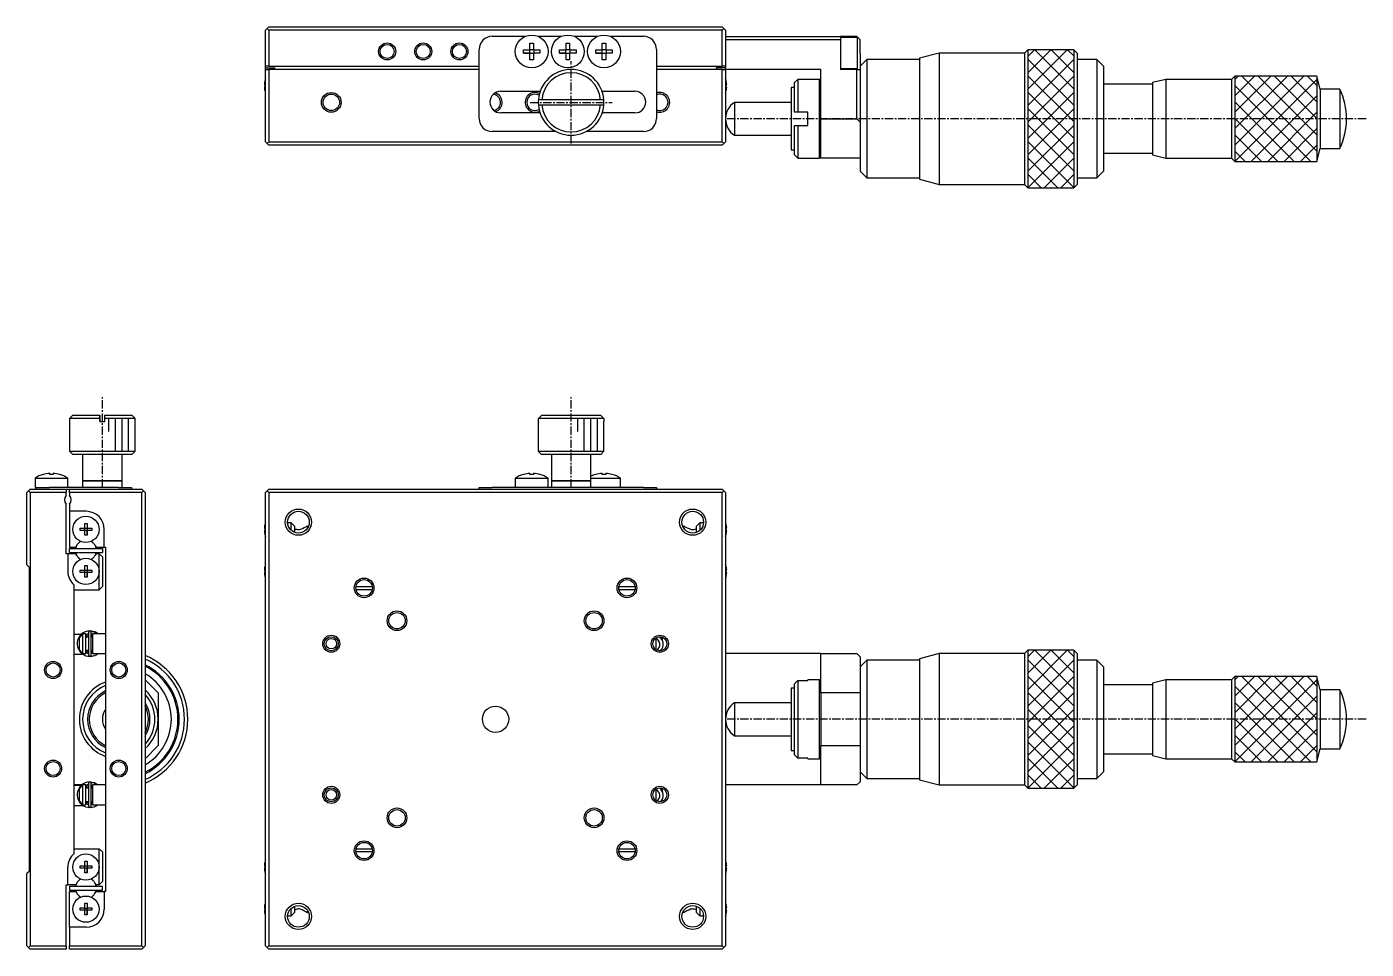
# Model space of a CAD drawing. Extents: x 886 to 1299, y 205 to 435.
# Drawn here: x 885.5 to 1089.4, y 294.2 to 434.6 of the extents above; entities that cross this region are included whole.
import ezdxf

# ---------------------------------------------------------------- set-up
doc = ezdxf.new("R2010")
doc.units = 0
doc.linetypes.add('CENTER', pattern=[2, 1.25, -0.25, 0.25, -0.25])
doc.layers.get('0').update_dxf_attribs({"linetype": 'CONTINUOUS'})
doc.layers.add('1', color=7, linetype='CONTINUOUS')
doc.layers.add('CENTER', color=1, linetype='CENTER')

msp = doc.modelspace()

# ---------------------------------------------------------------- linework, layer by layer
at = {"color": 3, "linetype": 'CONTINUOUS'}
for p, q in [((1037.89, 425.09), (1043.9, 431.09)), ((1037.89, 427.59), (1041.4, 431.09)), ((1037.89, 430.09), (1038.9, 431.09)), ((1038.95, 431.09), (1044.89, 425.15)), ((1041.45, 431.09), (1044.89, 427.65)), ((1043.95, 431.09), (1044.89, 430.15)), ((1037.89, 429.65), (1044.89, 422.65)), ((1037.89, 422.59), (1044.89, 429.59)), ((1037.89, 427.15), (1044.89, 420.15)), ((1037.89, 420.09), (1044.89, 427.09)), ((1069.39, 416.59), (1079.9, 427.09)), ((1069.39, 419.09), (1077.4, 427.09)), ((1069.39, 421.59), (1074.9, 427.09)), ((1069.39, 424.09), (1072.4, 427.09)), ((1069.39, 426.59), (1069.9, 427.09)), ((1069.4, 414.09), (1081.89, 426.59)), ((1070.45, 427.09), (1081.89, 415.65)), ((1072.95, 427.09), (1081.89, 418.15)), ((1075.45, 427.09), (1081.89, 420.65)), ((1077.95, 427.09), (1081.89, 423.15)), ((1080.45, 427.09), (1081.89, 425.65)), ((1037.89, 424.65), (1044.89, 417.65)), ((1037.89, 417.59), (1044.89, 424.59)), ((1069.39, 425.65), (1080.95, 414.09)), ((1071.9, 414.09), (1081.89, 424.09)), ((1037.89, 422.15), (1044.89, 415.15)), ((1037.89, 415.09), (1044.89, 422.09)), ((1069.39, 423.15), (1078.45, 414.09)), ((1069.39, 420.65), (1075.95, 414.09)), ((1074.4, 414.09), (1081.89, 421.59)), ((1037.89, 419.65), (1044.89, 412.65)), ((1037.89, 412.59), (1044.89, 419.59)), ((1069.39, 418.15), (1073.45, 414.09)), ((1076.9, 414.09), (1081.89, 419.09)), ((1037.89, 417.15), (1044.89, 410.15)), ((1037.9, 410.09), (1044.89, 417.09)), ((1079.4, 414.09), (1081.89, 416.59)), ((1037.89, 414.65), (1042.45, 410.09)), ((1040.4, 410.09), (1044.89, 414.59)), ((1069.39, 415.65), (1070.95, 414.09)), ((1037.89, 412.15), (1039.95, 410.09)), ((1042.9, 410.09), (1044.89, 412.09)), ((898.05, 372.99), (898.05, 374.99)), ((899.05, 369.99), (899.05, 374.99)), ((900.05, 369.99), (900.05, 374.99)), ((901.05, 369.99), (901.05, 374.99)), ((969.39, 372.99), (969.39, 374.99)), ((970.39, 369.99), (970.39, 374.99)), ((971.39, 369.99), (971.39, 374.99)), ((972.39, 369.99), (972.39, 374.99)), ((1037.89, 333.69), (1043.9, 339.69)), ((1037.89, 336.19), (1041.4, 339.69)), ((1037.89, 338.69), (1038.9, 339.69)), ((1038.95, 339.69), (1044.89, 333.75)), ((1041.45, 339.69), (1044.89, 336.25)), ((1043.95, 339.69), (1044.89, 338.75)), ((1037.89, 338.25), (1044.89, 331.25)), ((1037.89, 331.19), (1044.89, 338.19)), ((1037.89, 335.75), (1044.89, 328.75)), ((1037.89, 328.69), (1044.89, 335.69)), ((1069.39, 325.19), (1079.9, 335.69)), ((1069.39, 327.69), (1077.4, 335.69)), ((1069.39, 330.19), (1074.9, 335.69)), ((1069.39, 332.69), (1072.4, 335.69)), ((1069.39, 335.19), (1069.9, 335.69)), ((1069.4, 322.69), (1081.89, 335.19)), ((1070.45, 335.69), (1081.89, 324.25)), ((1072.95, 335.69), (1081.89, 326.75)), ((1075.45, 335.69), (1081.89, 329.25)), ((1077.95, 335.69), (1081.89, 331.75)), ((1080.45, 335.69), (1081.89, 334.25)), ((1037.89, 333.25), (1044.89, 326.25)), ((1037.89, 326.19), (1044.89, 333.19)), ((1069.39, 334.25), (1080.95, 322.69)), ((1071.9, 322.69), (1081.89, 332.69)), ((1037.89, 330.75), (1044.89, 323.75)), ((1037.89, 323.69), (1044.89, 330.69)), ((1069.39, 331.75), (1078.45, 322.69)), ((1037.89, 328.25), (1044.89, 321.25)), ((1069.39, 329.25), (1075.95, 322.69)), ((1074.4, 322.69), (1081.89, 330.19)), ((1037.89, 321.19), (1044.89, 328.19)), ((1069.39, 326.75), (1073.45, 322.69)), ((1076.9, 322.69), (1081.89, 327.69)), ((1037.89, 325.75), (1044.89, 318.75)), ((1037.9, 318.69), (1044.89, 325.69)), ((1069.39, 324.25), (1070.95, 322.69)), ((1079.4, 322.69), (1081.89, 325.19)), ((1037.89, 323.25), (1042.45, 318.69)), ((1040.4, 318.69), (1044.89, 323.19)), ((1037.89, 320.75), (1039.95, 318.69)), ((1042.9, 318.69), (1044.89, 320.69))]:
    msp.add_line(p, q, dxfattribs=at)
for centre, radius in [((940.39, 430.84), 1.3), ((945.89, 430.84), 1.3), ((951.39, 430.84), 1.3), ((931.89, 423.09), 1.5), ((926.89, 359.19), 2), ((986.89, 359.19), 2), ((936.89, 349.19), 1.5), ((976.89, 349.19), 1.5), ((941.89, 344.19), 1.5), ((971.89, 344.19), 1.5), ((931.89, 340.69), 1.3), ((981.89, 340.69), 1.3), ((889.55, 336.69), 1.3), ((899.55, 336.69), 1.3), ((889.55, 321.69), 1.3), ((899.55, 321.69), 1.3), ((931.89, 317.69), 1.3), ((981.89, 317.69), 1.3), ((941.89, 314.19), 1.5), ((971.89, 314.19), 1.5), ((936.89, 309.19), 1.5), ((976.89, 309.19), 1.5), ((926.89, 299.19), 2), ((986.89, 299.19), 2)]:
    msp.add_circle(centre, radius, dxfattribs=at)
for centre, radius, start, end in [((956.39, 423.09), 1.5, 290.4179, 73.9872), ((962.89, 423.09), 1.5, 90, 297.0357), ((962.89, 423.09), 1.5, 62.9643, 90), ((981.89, 423.09), 1.5, 250.5288, 90), ((981.89, 423.09), 1.5, 90, 109.4712), ((899.55, 329.19), 4.5, 116.3878, 180), ((899.55, 329.19), 4.5, 332.734, 27.266), ((899.55, 329.19), 4.5, 180, 243.6122)]:
    msp.add_arc(centre, radius, start, end, dxfattribs=at)
at = {"layer": '1', "color": 7, "linetype": 'CONTINUOUS'}
for p, q in [((921.89, 434.09), (922.14, 434.34)), ((922.14, 434.34), (922.39, 434.59)), ((922.14, 434.34), (922.39, 434.09)), ((922.39, 434.59), (991.39, 434.59)), ((991.39, 434.59), (991.64, 434.34)), ((991.39, 434.09), (991.64, 434.34)), ((991.64, 434.34), (991.89, 434.09)), ((921.89, 428.59), (921.89, 434.09)), ((922.39, 434.09), (922.39, 428.59)), ((991.39, 434.09), (922.39, 434.09)), ((956.39, 433.14), (961.41, 433.14)), ((963.37, 433.14), (966.91, 433.14)), ((968.87, 433.14), (972.41, 433.14)), ((974.37, 433.14), (979.39, 433.14)), ((991.39, 428.59), (991.39, 434.09)), ((991.89, 434.09), (991.89, 428.59)), ((991.89, 433.09), (1009.39, 433.09)), ((1009.39, 432.59), (991.89, 432.59)), ((1011.89, 433.09), (1009.39, 433.09)), ((1009.39, 433.09), (1009.39, 432.59)), ((1011.99, 432.94), (1009.39, 432.94)), ((1009.39, 432.59), (1009.39, 428.09)), ((1012.39, 432.59), (1011.89, 433.09)), ((1011.99, 430.59), (1011.99, 432.94)), ((1012.39, 430.59), (1012.39, 432.59)), ((954.39, 420.64), (954.39, 431.14)), ((961.14, 431.1), (962.13, 431.1)), ((961.14, 430.58), (961.14, 431.1)), ((961.14, 430.58), (962.09, 430.58)), ((962.13, 430.58), (961.14, 430.58)), ((962.09, 430.58), (962.09, 431.1)), ((962.13, 430.58), (962.09, 430.58)), ((962.13, 431.1), (962.13, 432.1)), ((962.13, 432.1), (962.65, 432.1)), ((962.13, 431.14), (962.65, 431.14)), ((962.13, 429.58), (962.13, 430.58)), ((962.65, 430.54), (962.13, 430.54)), ((962.65, 432.1), (962.65, 431.1)), ((962.65, 431.1), (963.65, 431.1)), ((962.7, 430.58), (962.65, 430.58)), ((963.65, 430.58), (962.65, 430.58)), ((962.65, 430.58), (962.65, 429.58)), ((962.7, 431.1), (962.7, 430.58)), ((963.65, 430.58), (962.7, 430.58)), ((963.65, 431.1), (963.65, 430.58)), ((966.64, 431.1), (967.63, 431.1)), ((966.64, 430.58), (966.64, 431.1)), ((966.64, 430.58), (967.59, 430.58)), ((967.63, 430.58), (966.64, 430.58)), ((967.59, 430.58), (967.59, 431.1)), ((967.63, 430.58), (967.59, 430.58)), ((967.63, 431.1), (967.63, 432.1)), ((967.63, 432.1), (968.15, 432.1)), ((967.63, 431.14), (968.15, 431.14)), ((967.63, 429.58), (967.63, 430.58)), ((968.15, 430.54), (967.63, 430.54)), ((968.15, 432.1), (968.15, 431.1)), ((968.15, 431.1), (969.15, 431.1)), ((968.2, 430.58), (968.15, 430.58)), ((969.15, 430.58), (968.15, 430.58)), ((968.15, 430.58), (968.15, 429.58)), ((968.2, 431.1), (968.2, 430.58)), ((969.15, 430.58), (968.2, 430.58)), ((969.15, 431.1), (969.15, 430.58)), ((972.14, 431.1), (973.13, 431.1)), ((972.14, 430.58), (972.14, 431.1)), ((972.14, 430.58), (973.09, 430.58)), ((973.13, 430.58), (972.14, 430.58)), ((973.09, 430.58), (973.09, 431.1)), ((973.13, 430.58), (973.09, 430.58)), ((973.13, 431.1), (973.13, 432.1)), ((973.13, 432.1), (973.65, 432.1)), ((973.13, 431.14), (973.65, 431.14)), ((973.13, 429.58), (973.13, 430.58)), ((973.65, 430.54), (973.13, 430.54)), ((973.65, 432.1), (973.65, 431.1)), ((973.65, 431.1), (974.65, 431.1)), ((973.7, 430.58), (973.65, 430.58)), ((974.65, 430.58), (973.65, 430.58)), ((973.65, 430.58), (973.65, 429.58)), ((973.7, 431.1), (973.7, 430.58)), ((974.65, 430.58), (973.7, 430.58)), ((974.65, 431.1), (974.65, 430.58)), ((981.39, 431.14), (981.39, 420.64)), ((1011.99, 428.24), (1011.99, 430.59)), ((1012.39, 430.59), (1012.39, 428.09)), ((1024.39, 430.59), (1021.39, 429.79)), ((1037.39, 430.59), (1024.39, 430.59)), ((1024.39, 430.59), (1024.39, 410.59)), ((1037.89, 431.09), (1037.39, 430.59)), ((1037.39, 430.59), (1037.39, 410.59)), ((1044.89, 431.09), (1037.89, 431.09)), ((1037.89, 431.09), (1037.89, 410.09)), ((1045.39, 430.59), (1044.89, 431.09)), ((1044.89, 431.09), (1044.89, 410.09)), ((1045.39, 430.59), (1045.39, 410.59)), ((921.89, 428.34), (921.89, 428.59)), ((922.39, 428.59), (921.89, 428.59)), ((921.89, 428.09), (921.89, 428.34)), ((921.89, 428.34), (923.29, 428.34)), ((921.89, 428.09), (922.39, 428.09)), ((921.89, 417.09), (921.89, 428.09)), ((922.39, 428.59), (954.39, 428.59)), ((954.39, 428.09), (922.39, 428.09)), ((922.39, 428.09), (922.39, 417.09)), ((923.29, 428.09), (923.29, 428.34)), ((962.65, 429.58), (962.13, 429.58)), ((968.15, 429.58), (967.63, 429.58)), ((973.65, 429.58), (973.13, 429.58)), ((981.39, 428.59), (991.39, 428.59)), ((991.39, 428.09), (981.39, 428.09)), ((990.49, 428.09), (990.49, 428.34)), ((991.89, 428.34), (990.49, 428.34)), ((991.89, 428.59), (991.39, 428.59)), ((991.39, 428.09), (991.89, 428.09)), ((991.39, 417.09), (991.39, 428.09)), ((991.89, 428.59), (991.89, 428.34)), ((991.89, 428.09), (991.89, 428.34)), ((991.89, 428.09), (991.89, 417.09)), ((1006.39, 428.09), (991.89, 428.09)), ((1006.39, 420.59), (1006.39, 428.09)), ((1009.39, 428.24), (1011.99, 428.24)), ((1011.89, 428.09), (1009.39, 428.09)), ((1011.89, 428.09), (1012.39, 428.09)), ((1011.89, 420.59), (1011.89, 428.09)), ((1013.39, 429.59), (1012.39, 428.59)), ((1012.39, 428.09), (1012.39, 420.09)), ((1021.39, 429.59), (1013.39, 429.59)), ((1013.39, 429.59), (1013.39, 411.59)), ((1021.39, 429.79), (1021.39, 411.39)), ((1048.39, 429.59), (1045.39, 429.59)), ((1049.39, 428.59), (1048.39, 429.59)), ((1048.39, 429.59), (1048.39, 411.59)), ((1049.39, 428.59), (1049.39, 412.59)), ((921.82, 426.48), (921.82, 426.48)), ((991.96, 426.48), (991.97, 426.48)), ((1002.89, 426.59), (1002.39, 426.09)), ((1002.39, 421.59), (1002.39, 426.09)), ((1006.19, 426.59), (1002.89, 426.59)), ((1002.89, 426.59), (1002.89, 421.59)), ((1006.39, 426.39), (1006.19, 426.59)), ((1006.19, 414.59), (1006.19, 426.59)), ((1058.89, 426.59), (1056.89, 426.09)), ((1056.89, 426.09), (1056.89, 415.09)), ((1068.89, 426.59), (1058.89, 426.59)), ((1058.89, 426.59), (1058.89, 414.59)), ((1069.39, 427.09), (1068.89, 426.59)), ((1068.89, 426.59), (1068.89, 414.59)), ((1081.89, 427.09), (1069.39, 427.09)), ((1069.39, 427.09), (1069.39, 414.09)), ((1082.39, 425.09), (1081.89, 427.09)), ((1081.89, 427.09), (1081.89, 414.09)), ((921.7, 425.77), (921.82, 425.77)), ((921.82, 425.41), (921.7, 425.41)), ((921.82, 425.77), (921.82, 425.41)), ((921.82, 424.7), (921.82, 424.7)), ((957.69, 424.79), (963.69, 424.79)), ((973.1, 424.79), (978.09, 424.79)), ((991.96, 425.41), (991.96, 425.77)), ((991.96, 425.77), (992.08, 425.77)), ((992.08, 425.41), (991.96, 425.41)), ((991.97, 424.7), (991.96, 424.7)), ((1002.39, 425.34), (1001.89, 425.34)), ((1001.89, 425.34), (1001.89, 415.84)), ((1056.89, 425.84), (1049.39, 425.84)), ((1085.38, 425.09), (1082.39, 425.09)), ((1082.39, 425.09), (1082.39, 416.09)), ((1085.38, 425.09), (1085.38, 416.09)), ((963.91, 423.49), (963.41, 423.49)), ((963.41, 422.69), (973.38, 422.69)), ((963.41, 422.69), (963.91, 422.69)), ((972.88, 423.49), (963.91, 423.49)), ((963.91, 422.69), (972.88, 422.69)), ((973.38, 423.49), (972.88, 423.49)), ((972.88, 422.69), (973.38, 422.69)), ((1001.89, 423.09), (993.24, 423.09)), ((993.24, 423.09), (993.24, 418.09)), ((963.66, 421.49), (957.69, 421.49)), ((978.09, 421.49), (973.13, 421.49)), ((1002.89, 421.59), (1002.39, 421.59)), ((1004.39, 421.59), (1002.89, 421.59)), ((1004.39, 419.59), (1004.39, 421.59)), ((1006.39, 420.59), (1011.89, 420.59)), ((1006.39, 414.59), (1006.39, 420.59)), ((1012.39, 420.09), (1011.89, 420.59)), ((1012.39, 420.09), (1012.39, 418.24)), ((966.11, 418.64), (956.39, 418.64)), ((979.39, 418.64), (970.67, 418.64)), ((993.24, 418.09), (1001.89, 418.09)), ((1002.39, 419.59), (1002.89, 419.59)), ((1002.39, 415.09), (1002.39, 419.59)), ((1002.89, 419.59), (1004.39, 419.59)), ((1002.89, 419.59), (1002.89, 414.59)), ((1012.39, 418.24), (1012.39, 412.59)), ((922.14, 416.84), (921.89, 417.09)), ((922.39, 417.09), (922.14, 416.84)), ((922.39, 416.59), (922.14, 416.84)), ((922.39, 417.09), (991.39, 417.09)), ((991.39, 416.59), (922.39, 416.59)), ((991.64, 416.84), (991.39, 417.09)), ((991.64, 416.84), (991.39, 416.59)), ((991.89, 417.09), (991.64, 416.84)), ((1081.89, 414.09), (1082.39, 416.09)), ((1082.39, 416.09), (1085.38, 416.09)), ((1001.89, 415.84), (1002.39, 415.84)), ((1002.39, 415.09), (1002.89, 414.59)), ((1002.89, 414.59), (1006.19, 414.59)), ((1006.19, 414.59), (1006.39, 414.79)), ((1012.39, 414.59), (1006.39, 414.59)), ((1049.39, 415.34), (1056.89, 415.34)), ((1056.89, 415.09), (1058.89, 414.59)), ((1058.89, 414.59), (1068.89, 414.59)), ((1068.89, 414.59), (1069.39, 414.09)), ((1069.39, 414.09), (1081.89, 414.09)), ((1012.39, 412.59), (1013.39, 411.59)), ((1048.39, 411.59), (1049.39, 412.59)), ((1013.39, 411.59), (1021.39, 411.59)), ((1021.39, 411.39), (1024.39, 410.59)), ((1024.39, 410.59), (1037.39, 410.59)), ((1037.39, 410.59), (1037.89, 410.09)), ((1037.89, 410.09), (1044.89, 410.09)), ((1044.89, 410.09), (1045.39, 410.59)), ((1045.39, 411.59), (1048.39, 411.59)), ((892.55, 375.49), (892.05, 374.99)), ((892.55, 375.49), (896.65, 375.49)), ((896.65, 374.99), (896.65, 375.49)), ((896.65, 375.49), (896.65, 374.99)), ((897.45, 374.99), (897.45, 375.49)), ((897.45, 375.49), (901.55, 375.49)), ((902.05, 374.99), (901.55, 375.49)), ((963.41, 374.99), (963.91, 375.49)), ((963.91, 375.49), (972.88, 375.49)), ((963.91, 375.49), (972.88, 375.49)), ((972.88, 375.49), (973.38, 374.99)), ((892.05, 374.99), (892.05, 369.99)), ((896.65, 374.99), (892.05, 374.99)), ((896.65, 374.99), (896.65, 374.49)), ((896.65, 374.49), (896.65, 374.99)), ((896.65, 374.49), (897.45, 374.49)), ((897.45, 374.49), (897.45, 374.99)), ((902.05, 374.99), (897.45, 374.99)), ((902.05, 369.99), (902.05, 374.99)), ((963.39, 374.49), (963.39, 369.99)), ((963.39, 374.49), (963.41, 374.49)), ((963.39, 374.49), (963.41, 374.49)), ((963.41, 374.49), (963.41, 374.99)), ((973.38, 374.99), (963.41, 374.99)), ((973.38, 374.99), (973.38, 374.49)), ((973.38, 374.49), (973.39, 374.49)), ((973.38, 374.49), (973.39, 374.49)), ((973.39, 369.99), (973.39, 374.49)), ((892.05, 369.99), (892.55, 369.49)), ((892.05, 369.99), (897.05, 369.99)), ((897.05, 369.49), (892.55, 369.49)), ((894.05, 369.49), (894.05, 365.49)), ((897.05, 369.99), (902.05, 369.99)), ((901.55, 369.49), (897.05, 369.49)), ((900.05, 365.49), (900.05, 369.49)), ((901.55, 369.49), (902.05, 369.99)), ((963.39, 369.99), (963.89, 369.49)), ((963.39, 369.99), (973.39, 369.99)), ((972.89, 369.49), (963.89, 369.49)), ((965.39, 369.49), (965.39, 365.49)), ((971.39, 365.49), (971.39, 369.49)), ((972.89, 369.49), (973.39, 369.99)), ((886.8, 365.88), (886.8, 364.49)), ((886.8, 365.88), (891.8, 365.88)), ((888.04, 366.45), (888.04, 366.46)), ((889.04, 366.45), (889.04, 366.63)), ((889.56, 366.45), (889.04, 366.45)), ((889.56, 366.63), (889.56, 366.45)), ((890.56, 366.46), (890.56, 366.45)), ((891.8, 364.49), (891.8, 365.88)), ((894.05, 365.49), (894.05, 364.49)), ((897.05, 365.49), (894.05, 365.49)), ((894.05, 365.49), (897.05, 365.49)), ((900.05, 365.49), (897.05, 365.49)), ((897.05, 365.49), (900.05, 365.49)), ((900.05, 364.49), (900.05, 365.49)), ((959.89, 365.88), (959.89, 364.49)), ((959.89, 365.88), (964.89, 365.88)), ((961.14, 366.45), (961.13, 366.46)), ((961.14, 366.45), (961.13, 366.46)), ((962.13, 366.45), (962.13, 366.63)), ((962.65, 366.45), (962.13, 366.45)), ((962.65, 366.63), (962.65, 366.45)), ((963.66, 366.46), (963.65, 366.45)), ((963.66, 366.46), (963.65, 366.45)), ((964.89, 364.49), (964.89, 365.88)), ((965.39, 365.49), (965.39, 364.49)), ((971.39, 365.49), (965.39, 365.49)), ((965.39, 365.49), (971.39, 365.49)), ((971.39, 365.88), (975.89, 365.88)), ((971.39, 364.49), (971.39, 365.49)), ((972.14, 366.45), (972.13, 366.46)), ((972.14, 366.45), (972.13, 366.46)), ((973.13, 366.45), (973.13, 366.63)), ((973.65, 366.45), (973.13, 366.45)), ((973.65, 366.63), (973.65, 366.45)), ((974.66, 366.46), (974.65, 366.45)), ((974.66, 366.46), (974.65, 366.45)), ((975.89, 364.49), (975.89, 365.88)), ((885.8, 363.94), (885.55, 363.69)), ((885.55, 352.69), (885.55, 363.69)), ((885.8, 363.94), (886.05, 364.19)), ((886.05, 363.69), (885.8, 363.94)), ((886.05, 364.19), (891.55, 364.19)), ((891.55, 363.69), (886.05, 363.69)), ((886.05, 363.69), (886.05, 294.69)), ((886.8, 364.49), (887, 364.49)), ((887, 364.49), (889, 364.49)), ((887, 364.19), (887, 364.49)), ((890.37, 364.49), (889, 364.49)), ((899.5, 364.49), (890.37, 364.49)), ((891.55, 364.19), (891.55, 363.69)), ((891.55, 364.19), (892.05, 364.19)), ((891.55, 363.25), (891.55, 363.69)), ((892.05, 363.69), (892.05, 364.19)), ((892.05, 364.19), (903.05, 364.19)), ((903.05, 363.69), (892.05, 363.69)), ((892.05, 363.69), (892.05, 363.25)), ((899.5, 364.49), (901.5, 364.49)), ((901.5, 364.49), (901.5, 364.19)), ((903.05, 364.19), (903.3, 363.94)), ((903.3, 363.94), (903.05, 363.69)), ((903.05, 294.69), (903.05, 363.69)), ((903.55, 363.69), (903.3, 363.94)), ((903.55, 363.69), (903.55, 294.69)), ((922.14, 363.94), (921.89, 363.69)), ((921.89, 294.69), (921.89, 363.69)), ((922.39, 364.19), (922.14, 363.94)), ((922.39, 363.69), (922.14, 363.94)), ((922.39, 364.19), (991.39, 364.19)), ((922.39, 363.69), (922.39, 294.69)), ((991.39, 363.69), (922.39, 363.69)), ((954.39, 364.49), (956.39, 364.49)), ((954.39, 364.19), (954.39, 364.49)), ((961.32, 364.49), (956.39, 364.49)), ((963.47, 364.49), (961.32, 364.49)), ((966.82, 364.49), (963.47, 364.49)), ((968.97, 364.49), (966.82, 364.49)), ((972.32, 364.49), (968.97, 364.49)), ((974.47, 364.49), (972.32, 364.49)), ((979.39, 364.49), (974.47, 364.49)), ((979.39, 364.49), (981.39, 364.49)), ((981.39, 364.49), (981.39, 364.19)), ((991.64, 363.94), (991.39, 364.19)), ((991.64, 363.94), (991.39, 363.69)), ((991.39, 294.69), (991.39, 363.69)), ((991.89, 363.69), (991.64, 363.94)), ((991.89, 363.69), (991.89, 294.69)), ((891.55, 354.39), (891.55, 361.93)), ((892.05, 361.93), (892.05, 360.84)), ((892.05, 360.84), (892.05, 355.39)), ((894.6, 360.84), (892.05, 360.84)), ((894.37, 358.27), (894.37, 358.98)), ((894.37, 358.98), (894.73, 358.98)), ((894.73, 358.98), (894.73, 358.27)), ((894.73, 358.98), (894.73, 358.27)), ((921.82, 358.98), (921.82, 358.98)), ((921.82, 358.98), (921.82, 358.98)), ((925.79, 359.09), (925.25, 359.09)), ((925.99, 358.89), (925.79, 359.09)), ((925.79, 357.96), (925.79, 359.09)), ((926.29, 358.59), (925.99, 358.89)), ((987.79, 358.89), (987.49, 358.59)), ((987.99, 359.09), (987.79, 358.89)), ((988.54, 359.09), (987.99, 359.09)), ((987.99, 359.09), (987.99, 357.96)), ((991.96, 358.98), (991.97, 358.98)), ((991.96, 358.98), (991.97, 358.98)), ((893.66, 357.91), (893.66, 358.27)), ((893.66, 358.27), (894.37, 358.27)), ((894.37, 357.91), (893.66, 357.91)), ((894.38, 358.26), (894.37, 358.27)), ((894.38, 357.92), (894.37, 357.91)), ((894.37, 357.2), (894.37, 357.91)), ((894.73, 357.2), (894.37, 357.2)), ((894.38, 358.26), (894.72, 358.26)), ((894.38, 357.92), (894.38, 358.26)), ((894.72, 357.92), (894.38, 357.92)), ((894.72, 358.26), (894.73, 358.27)), ((894.72, 358.26), (894.72, 357.92)), ((894.72, 357.92), (894.73, 357.91)), ((894.73, 358.27), (895.44, 358.27)), ((894.73, 357.2), (894.73, 357.91)), ((895.44, 357.91), (894.73, 357.91)), ((894.73, 357.91), (894.73, 357.2)), ((895.44, 358.27), (895.44, 357.91)), ((897.35, 355.39), (897.35, 358.09)), ((921.7, 358.27), (921.82, 358.27)), ((921.82, 357.91), (921.7, 357.91)), ((921.82, 358.27), (921.82, 357.91)), ((921.82, 357.2), (921.82, 357.2)), ((921.82, 357.2), (921.82, 357.2)), ((926.29, 358.59), (926.29, 357.65)), ((928.29, 358.64), (928.39, 358.49)), ((928.29, 358.64), (928.29, 358.32)), ((985.4, 358.49), (985.49, 358.64)), ((985.49, 358.32), (985.49, 358.64)), ((987.49, 357.65), (987.49, 358.59)), ((991.96, 358.27), (992.08, 358.27)), ((991.96, 357.91), (991.96, 358.27)), ((992.08, 357.91), (991.96, 357.91)), ((991.97, 357.2), (991.96, 357.2)), ((991.97, 357.2), (991.96, 357.2)), ((892.05, 355.39), (893, 355.39)), ((892.05, 354.59), (892.05, 355.19)), ((892.05, 355.19), (897.05, 355.19)), ((893, 355.39), (893.17, 355.68)), ((895.92, 355.68), (896.09, 355.39)), ((896.09, 355.39), (897.35, 355.39)), ((897.05, 355.19), (897.05, 354.59)), ((897.35, 355.39), (897.55, 355.39)), ((897.55, 355.39), (897.55, 302.99)), ((885.55, 352.69), (885.9, 352.34)), ((891.8, 354.39), (891.55, 354.39)), ((893, 354.39), (891.8, 354.39)), ((891.8, 354.39), (891.8, 351.69)), ((892.05, 354.59), (897.05, 354.59)), ((893.17, 354.1), (893, 354.39)), ((896.09, 354.39), (895.92, 354.1)), ((896.55, 354.39), (896.09, 354.39)), ((896.55, 354.39), (897.05, 353.89)), ((896.55, 351.69), (896.55, 354.39)), ((897.05, 353.89), (897.05, 349.39)), ((885.9, 352.34), (885.9, 306.04)), ((893.66, 351.51), (893.66, 351.87)), ((893.66, 351.87), (894.37, 351.87)), ((894.37, 351.51), (893.66, 351.51)), ((894.37, 351.87), (894.37, 352.58)), ((894.37, 352.58), (894.73, 352.58)), ((894.38, 351.86), (894.37, 351.87)), ((894.38, 351.52), (894.37, 351.51)), ((894.37, 350.8), (894.37, 351.51)), ((894.73, 350.8), (894.37, 350.8)), ((894.38, 351.86), (894.72, 351.86)), ((894.38, 351.52), (894.38, 351.86)), ((894.72, 351.52), (894.38, 351.52)), ((894.72, 351.86), (894.73, 351.87)), ((894.72, 351.86), (894.72, 351.52)), ((894.72, 351.52), (894.73, 351.51)), ((894.73, 352.58), (894.73, 351.87)), ((894.73, 352.58), (894.73, 351.87)), ((894.73, 351.87), (895.44, 351.87)), ((894.73, 350.8), (894.73, 351.51)), ((895.44, 351.51), (894.73, 351.51)), ((894.73, 351.51), (894.73, 350.8)), ((895.44, 351.87), (895.44, 351.51)), ((896.55, 348.89), (896.55, 351.69)), ((921.7, 351.87), (921.82, 351.87)), ((921.82, 351.51), (921.7, 351.51)), ((921.82, 352.58), (921.82, 352.58)), ((921.82, 352.58), (921.82, 352.58)), ((921.82, 351.87), (921.82, 351.51)), ((921.82, 350.8), (921.82, 350.8)), ((921.82, 350.8), (921.82, 350.8)), ((991.96, 352.58), (991.97, 352.58)), ((991.96, 352.58), (991.97, 352.58)), ((991.96, 351.87), (992.08, 351.87)), ((991.96, 351.51), (991.96, 351.87)), ((992.08, 351.51), (991.96, 351.51)), ((991.97, 350.8), (991.96, 350.8)), ((991.97, 350.8), (991.96, 350.8)), ((892.75, 341.67), (892.75, 349.61)), ((892.75, 348.89), (896.55, 348.89)), ((897.05, 349.39), (896.55, 348.89)), ((935.66, 349.39), (938.13, 349.39)), ((938.11, 348.89), (935.68, 348.89)), ((975.66, 349.39), (978.13, 349.39)), ((978.11, 348.89), (975.68, 348.89)), ((895.87, 342.51), (895.18, 342.64)), ((895.92, 342.49), (895.35, 342.47)), ((895.92, 342.49), (895.87, 342.28)), ((896.4, 342.19), (895.93, 342.48)), ((893.8, 342.09), (892.75, 342.09)), ((892.75, 339.52), (892.75, 341.67)), ((893.55, 341.61), (894.05, 342.14)), ((893.55, 339.77), (893.55, 341.61)), ((894.55, 342.19), (894.05, 342.19)), ((894.05, 342.19), (894.05, 342.14)), ((894.05, 342.14), (894.05, 339.25)), ((894.55, 342.13), (894.96, 342.24)), ((894.55, 339.19), (894.55, 342.19)), ((894.75, 342.09), (894.55, 342.09)), ((894.96, 341.69), (894.55, 341.69)), ((894.75, 341.69), (894.75, 342.09)), ((894.96, 342.45), (894.96, 338.95)), ((895.35, 338.95), (895.35, 342.45)), ((895.35, 341.85), (895.55, 342.14)), ((895.55, 341.69), (895.35, 341.69)), ((897.55, 342.19), (895.55, 342.19)), ((895.55, 342.19), (895.55, 339.19)), ((895.87, 342.28), (895.83, 342.19)), ((895.94, 342.26), (896.03, 342.19)), ((896.1, 342.19), (896.08, 342.2)), ((981.29, 341.58), (981.29, 339.8)), ((981.29, 341.51), (981.29, 341.58)), ((981.29, 341.51), (981.29, 339.8)), ((892.75, 318.67), (892.75, 339.52)), ((892.75, 339.09), (894.07, 339.09)), ((894.05, 339.25), (893.55, 339.77)), ((894.05, 339.25), (894.05, 339.19)), ((894.05, 339.19), (894.55, 339.19)), ((894.55, 339.69), (894.96, 339.69)), ((894.96, 339.16), (894.55, 339.27)), ((894.75, 339.2), (894.75, 339.69)), ((894.75, 339.59), (894.96, 339.59)), ((894.96, 339.19), (894.78, 339.19)), ((895.35, 339.69), (895.55, 339.69)), ((895.35, 339.59), (895.55, 339.59)), ((895.55, 339.27), (895.35, 339.55)), ((895.55, 339.19), (897.55, 339.19)), ((895.86, 338.89), (895.87, 338.89)), ((895.86, 338.89), (895.86, 338.89)), ((895.86, 338.89), (895.86, 338.89)), ((895.86, 338.89), (895.86, 338.89)), ((895.87, 338.89), (895.88, 338.9)), ((895.87, 338.89), (895.87, 338.89)), ((895.87, 338.89), (895.87, 338.89)), ((895.87, 338.89), (895.87, 338.89)), ((895.87, 338.89), (895.87, 338.89)), ((895.87, 338.89), (895.87, 338.89)), ((895.88, 338.9), (895.92, 338.91)), ((895.88, 338.9), (895.88, 338.9)), ((895.92, 338.91), (895.94, 338.92)), ((895.92, 338.91), (895.92, 338.91)), ((895.92, 338.91), (895.92, 338.91)), ((895.92, 338.91), (895.92, 338.91)), ((1006.39, 339.19), (991.89, 339.19)), ((1006.39, 333.19), (1006.39, 339.19)), ((1006.39, 339.19), (1011.89, 339.19)), ((1012.39, 338.69), (1011.89, 339.19)), ((1012.39, 338.69), (1012.39, 336.84)), ((1024.39, 339.19), (1021.39, 338.39)), ((1021.39, 338.39), (1021.39, 319.99)), ((1037.39, 339.19), (1024.39, 339.19)), ((1024.39, 339.19), (1024.39, 319.19)), ((1037.89, 339.69), (1037.39, 339.19)), ((1037.39, 339.19), (1037.39, 319.19)), ((1044.89, 339.69), (1037.89, 339.69)), ((1037.89, 339.69), (1037.89, 318.69)), ((1045.39, 339.19), (1044.89, 339.69)), ((1044.89, 339.69), (1044.89, 318.69)), ((1045.39, 339.19), (1045.39, 319.19)), ((1013.39, 338.19), (1012.39, 337.19)), ((1012.39, 336.84), (1012.39, 329.19)), ((1021.39, 338.19), (1013.39, 338.19)), ((1013.39, 338.19), (1013.39, 320.19)), ((1048.39, 338.19), (1045.39, 338.19)), ((1049.39, 337.19), (1048.39, 338.19)), ((1048.39, 338.19), (1048.39, 320.19)), ((1049.39, 337.19), (1049.39, 321.19)), ((905.55, 333.19), (903.55, 335.19)), ((1002.39, 334.6), (1002.89, 335.11)), ((1002.39, 333.83), (1002.39, 334.6)), ((1002.39, 323.78), (1002.39, 334.6)), ((1002.89, 335.11), (1004.39, 335.11)), ((1002.89, 335.11), (1002.89, 323.27)), ((1006.19, 335.19), (1004.39, 335.19)), ((1004.39, 335.11), (1004.39, 335.19)), ((1004.39, 335.11), (1004.39, 335.19)), ((1006.39, 334.99), (1006.19, 335.19)), ((1006.19, 323.19), (1006.19, 335.19)), ((1056.89, 334.44), (1049.39, 334.44)), ((1058.89, 335.19), (1056.89, 334.69)), ((1056.89, 334.69), (1056.89, 323.69)), ((1068.89, 335.19), (1058.89, 335.19)), ((1058.89, 335.19), (1058.89, 323.19)), ((1069.39, 335.69), (1068.89, 335.19)), ((1068.89, 335.19), (1068.89, 323.19)), ((1081.89, 335.69), (1069.39, 335.69)), ((1069.39, 335.69), (1069.39, 322.69)), ((1082.39, 333.69), (1081.89, 335.69)), ((1081.89, 335.69), (1081.89, 322.69)), ((905.55, 333.19), (905.55, 329.19)), ((1002.39, 333.94), (1001.89, 333.94)), ((1001.89, 333.94), (1001.89, 324.44)), ((1006.39, 333.19), (1006.39, 325.19)), ((1012.39, 333.19), (1006.39, 333.19)), ((1085.38, 333.69), (1082.39, 333.69)), ((1082.39, 333.69), (1082.39, 324.69)), ((1085.38, 333.69), (1085.38, 324.69)), ((1001.89, 331.69), (993.24, 331.69)), ((993.24, 331.69), (993.24, 326.69)), ((905.55, 329.19), (905.55, 325.19)), ((1012.39, 329.19), (1012.39, 321.55)), ((993.24, 326.69), (1001.89, 326.69)), ((903.55, 323.19), (905.55, 325.19)), ((1001.89, 324.44), (1002.39, 324.44)), ((1002.39, 323.78), (1002.39, 324.55)), ((1006.39, 319.19), (1006.39, 325.19)), ((1006.39, 325.19), (1012.39, 325.19)), ((1081.89, 322.69), (1082.39, 324.69)), ((1082.39, 324.69), (1085.38, 324.69)), ((1002.89, 323.27), (1002.39, 323.78)), ((1004.39, 323.27), (1002.89, 323.27)), ((1004.39, 323.19), (1004.39, 323.27)), ((1004.39, 323.19), (1004.39, 323.27)), ((1004.39, 323.19), (1006.19, 323.19)), ((1006.19, 323.19), (1006.39, 323.39)), ((1049.39, 323.94), (1056.89, 323.94)), ((1056.89, 323.69), (1058.89, 323.19)), ((1058.89, 323.19), (1068.89, 323.19)), ((1068.89, 323.19), (1069.39, 322.69)), ((1069.39, 322.69), (1081.89, 322.69)), ((1012.39, 321.55), (1012.39, 319.69)), ((1012.39, 321.19), (1013.39, 320.19)), ((1013.39, 320.19), (1021.39, 320.19)), ((1045.39, 320.19), (1048.39, 320.19)), ((1048.39, 320.19), (1049.39, 321.19)), ((893.91, 319.19), (892.75, 319.19)), ((893.8, 319.09), (892.75, 319.09)), ((892.75, 316.52), (892.75, 318.67)), ((893.55, 318.61), (894.05, 319.14)), ((893.55, 316.77), (893.55, 318.61)), ((894.55, 319.19), (894.05, 319.19)), ((894.05, 319.19), (894.05, 319.14)), ((894.05, 319.14), (894.05, 316.25)), ((894.55, 319.13), (894.96, 319.24)), ((894.55, 316.19), (894.55, 319.19)), ((894.75, 319.09), (894.55, 319.09)), ((894.96, 318.69), (894.55, 318.69)), ((894.96, 319.19), (894.71, 319.19)), ((894.75, 318.69), (894.75, 319.09)), ((894.96, 319.45), (894.96, 315.95)), ((895.87, 319.51), (895.18, 319.64)), ((895.92, 319.49), (895.35, 319.47)), ((895.35, 315.95), (895.35, 319.45)), ((895.35, 318.85), (895.55, 319.14)), ((895.55, 318.69), (895.35, 318.69)), ((897.55, 319.19), (895.55, 319.19)), ((895.55, 319.19), (895.55, 316.19)), ((895.87, 319.28), (895.83, 319.19)), ((896.4, 319.19), (895.87, 319.51)), ((895.92, 319.49), (895.87, 319.28)), ((895.94, 319.26), (896.03, 319.19)), ((896.1, 319.19), (896.08, 319.2)), ((981.29, 318.51), (981.29, 318.58)), ((981.29, 318.58), (981.29, 316.8)), ((981.29, 318.51), (981.29, 316.8)), ((1006.39, 319.19), (991.89, 319.19)), ((1011.89, 319.19), (1006.39, 319.19)), ((1011.89, 319.19), (1012.39, 319.69)), ((1021.39, 319.99), (1024.39, 319.19)), ((1024.39, 319.19), (1037.39, 319.19)), ((1037.39, 319.19), (1037.89, 318.69)), ((1037.89, 318.69), (1044.89, 318.69)), ((1044.89, 318.69), (1045.39, 319.19)), ((892.75, 308.77), (892.75, 316.52)), ((892.75, 316.09), (894.07, 316.09)), ((894.05, 316.25), (893.55, 316.77)), ((894.05, 316.25), (894.05, 316.19)), ((894.05, 316.19), (894.55, 316.19)), ((894.55, 316.69), (894.96, 316.69)), ((894.96, 316.16), (894.55, 316.27)), ((894.75, 316.2), (894.75, 316.69)), ((894.75, 316.59), (894.96, 316.59)), ((895.35, 316.69), (895.55, 316.69)), ((895.35, 316.59), (895.55, 316.59)), ((895.55, 316.27), (895.35, 316.55)), ((895.55, 316.19), (897.55, 316.19)), ((895.86, 315.89), (895.87, 315.89)), ((895.86, 315.89), (895.86, 315.89)), ((895.86, 315.89), (895.86, 315.89)), ((895.86, 315.89), (895.86, 315.89)), ((895.87, 315.89), (895.88, 315.9)), ((895.87, 315.89), (895.87, 315.89)), ((895.87, 315.89), (895.87, 315.89)), ((895.87, 315.89), (895.87, 315.89)), ((895.87, 315.89), (895.87, 315.89)), ((895.87, 315.89), (895.87, 315.89)), ((895.88, 315.9), (895.92, 315.91)), ((895.88, 315.9), (895.88, 315.9)), ((895.92, 315.91), (895.94, 315.92)), ((895.92, 315.91), (895.92, 315.91)), ((895.92, 315.91), (895.92, 315.91)), ((895.92, 315.91), (895.92, 315.91)), ((892.75, 309.49), (896.55, 309.49)), ((896.55, 309.49), (897.05, 308.99)), ((896.55, 306.69), (896.55, 309.49)), ((897.05, 308.99), (897.05, 304.49)), ((938.13, 308.99), (935.66, 308.99)), ((935.68, 309.49), (938.11, 309.49)), ((978.13, 308.99), (975.66, 308.99)), ((975.68, 309.49), (978.11, 309.49)), ((885.9, 306.04), (885.55, 305.69)), ((891.8, 303.99), (891.8, 306.69)), ((893.66, 306.51), (893.66, 306.87)), ((893.66, 306.87), (894.37, 306.87)), ((894.37, 306.51), (893.66, 306.51)), ((894.37, 306.87), (894.37, 307.58)), ((894.37, 307.58), (894.73, 307.58)), ((894.38, 306.86), (894.37, 306.87)), ((894.38, 306.52), (894.37, 306.51)), ((894.37, 305.8), (894.37, 306.51)), ((894.73, 305.8), (894.37, 305.8)), ((894.38, 306.86), (894.72, 306.86)), ((894.38, 306.52), (894.38, 306.86)), ((894.72, 306.52), (894.38, 306.52)), ((894.72, 306.86), (894.73, 306.87)), ((894.72, 306.86), (894.72, 306.52)), ((894.72, 306.52), (894.73, 306.51)), ((894.73, 307.58), (894.73, 306.87)), ((894.73, 307.58), (894.73, 306.87)), ((894.73, 306.87), (895.44, 306.87)), ((894.73, 305.8), (894.73, 306.51)), ((895.44, 306.51), (894.73, 306.51)), ((894.73, 306.51), (894.73, 305.8)), ((895.44, 306.87), (895.44, 306.51)), ((896.55, 303.99), (896.55, 306.69)), ((921.7, 306.87), (921.82, 306.87)), ((921.82, 306.51), (921.7, 306.51)), ((921.82, 307.58), (921.82, 307.58)), ((921.82, 307.58), (921.82, 307.58)), ((921.82, 306.87), (921.82, 306.51)), ((921.82, 305.8), (921.82, 305.8)), ((921.82, 305.8), (921.82, 305.8)), ((991.96, 307.58), (991.97, 307.58)), ((991.96, 307.58), (991.97, 307.58)), ((991.96, 306.87), (992.08, 306.87)), ((991.96, 306.51), (991.96, 306.87)), ((992.08, 306.51), (991.96, 306.51)), ((991.97, 305.8), (991.96, 305.8)), ((991.97, 305.8), (991.96, 305.8)), ((885.55, 294.69), (885.55, 305.69)), ((891.55, 294.69), (891.55, 303.99)), ((891.55, 303.99), (891.8, 303.99)), ((893, 303.99), (891.8, 303.99)), ((892.05, 303.79), (892.05, 303.19)), ((892.05, 303.79), (897.05, 303.79)), ((893.17, 304.28), (893, 303.99)), ((896.09, 303.99), (895.92, 304.28)), ((896.55, 303.99), (896.09, 303.99)), ((897.05, 304.49), (896.55, 303.99)), ((897.05, 303.19), (897.05, 303.79)), ((892.05, 303.19), (897.05, 303.19)), ((892.05, 297.54), (892.05, 302.99)), ((892.05, 302.99), (893, 302.99)), ((893, 302.99), (893.17, 302.7)), ((895.92, 302.7), (896.09, 302.99)), ((896.09, 302.99), (897.35, 302.99)), ((897.55, 302.99), (897.35, 302.99)), ((897.35, 302.99), (897.35, 300.29)), ((893.66, 300.11), (893.66, 300.47)), ((893.66, 300.47), (894.37, 300.47)), ((894.37, 300.11), (893.66, 300.11)), ((894.37, 300.47), (894.37, 301.18)), ((894.37, 301.18), (894.73, 301.18)), ((894.38, 300.46), (894.37, 300.47)), ((894.38, 300.12), (894.37, 300.11)), ((894.37, 299.4), (894.37, 300.11)), ((894.38, 300.46), (894.72, 300.46)), ((894.38, 300.12), (894.38, 300.46)), ((894.72, 300.12), (894.38, 300.12)), ((894.72, 300.46), (894.73, 300.47)), ((894.72, 300.46), (894.72, 300.12)), ((894.72, 300.12), (894.73, 300.11)), ((894.73, 301.18), (894.73, 300.47)), ((894.73, 301.18), (894.73, 300.47)), ((894.73, 300.47), (895.44, 300.47)), ((894.73, 299.4), (894.73, 300.11)), ((895.44, 300.11), (894.73, 300.11)), ((894.73, 300.11), (894.73, 299.4)), ((895.44, 300.47), (895.44, 300.11)), ((921.7, 300.47), (921.82, 300.47)), ((921.82, 300.11), (921.7, 300.11)), ((921.82, 301.18), (921.82, 301.18)), ((921.82, 301.18), (921.82, 301.18)), ((921.82, 300.47), (921.82, 300.11)), ((925.79, 299.29), (925.79, 300.42)), ((925.99, 299.49), (926.29, 299.79)), ((926.29, 300.73), (926.29, 299.79)), ((928.29, 300.06), (928.29, 299.74)), ((928.39, 299.89), (928.29, 299.74)), ((985.49, 299.74), (985.4, 299.89)), ((985.49, 299.74), (985.49, 300.06)), ((987.49, 299.79), (987.49, 300.73)), ((987.49, 299.79), (987.79, 299.49)), ((987.99, 300.42), (987.99, 299.29)), ((991.96, 301.18), (991.97, 301.18)), ((991.96, 301.18), (991.97, 301.18)), ((991.96, 300.47), (992.08, 300.47)), ((991.96, 300.11), (991.96, 300.47)), ((992.08, 300.11), (991.96, 300.11)), ((894.73, 299.4), (894.37, 299.4)), ((921.82, 299.4), (921.82, 299.4)), ((921.82, 299.4), (921.82, 299.4)), ((925.25, 299.29), (925.79, 299.29)), ((925.79, 299.29), (925.99, 299.49)), ((987.79, 299.49), (987.99, 299.29)), ((987.99, 299.29), (988.54, 299.29)), ((991.97, 299.4), (991.96, 299.4)), ((991.97, 299.4), (991.96, 299.4)), ((892.05, 297.54), (892.05, 294.69)), ((894.6, 297.54), (892.05, 297.54)), ((885.55, 294.69), (885.8, 294.44)), ((885.8, 294.44), (886.05, 294.69)), ((886.05, 294.19), (885.8, 294.44)), ((886.05, 294.69), (891.55, 294.69)), ((891.55, 294.19), (886.05, 294.19)), ((891.55, 294.69), (891.55, 294.19)), ((892.05, 294.19), (892.05, 294.69)), ((892.05, 294.69), (903.05, 294.69)), ((903.05, 294.19), (892.05, 294.19)), ((903.05, 294.69), (903.3, 294.44)), ((903.3, 294.44), (903.05, 294.19)), ((903.55, 294.69), (903.3, 294.44)), ((921.89, 294.69), (922.14, 294.44)), ((922.39, 294.69), (922.14, 294.44)), ((922.14, 294.44), (922.39, 294.19)), ((922.39, 294.69), (991.39, 294.69)), ((991.39, 294.19), (922.39, 294.19)), ((991.64, 294.44), (991.39, 294.69)), ((991.39, 294.19), (991.64, 294.44)), ((991.64, 294.44), (991.89, 294.69))]:
    msp.add_line(p, q, dxfattribs=at)
for points in [[(926.29, 358.21), (926.44, 358.15), (926.59, 358.1), (926.75, 358.07), (926.9, 358.06), (927.04, 358.07), (927.23, 358.11, 0.031439), (928.29, 358.64)], [(985.49, 358.64, 0.037822), (986.64, 358.09), (986.78, 358.07), (986.93, 358.06), (987.08, 358.08), (987.26, 358.12), (987.42, 358.18), (987.49, 358.21)], [(895.13, 342.64, 0.187736), (893.82, 342.12), (893.68, 341.97), (893.56, 341.8, 0.343554), (893.69, 339.42), (893.84, 339.27), (894, 339.14, 0.158172), (895.13, 338.76)], [(895.13, 319.64, 0.187736), (893.82, 319.12), (893.68, 318.97), (893.56, 318.8, 0.343554), (893.69, 316.42), (893.84, 316.27), (894, 316.14, 0.158172), (895.13, 315.76)], [(928.29, 299.74, 0.037822), (927.14, 300.29), (927.01, 300.32), (926.86, 300.32), (926.71, 300.31), (926.53, 300.26), (926.37, 300.2), (926.29, 300.17)], [(987.49, 300.17), (987.35, 300.23), (987.19, 300.28), (987.04, 300.31), (986.89, 300.32), (986.75, 300.31), (986.56, 300.27, 0.031439), (985.49, 299.74)]]:
    msp.add_lwpolyline(points, format="xyb", dxfattribs=at)
for points in [[(895.92, 342.48), (895.92, 342.48), (895.92, 342.47), (895.92, 342.47), (895.92, 342.46), (895.92, 342.45), (895.92, 342.44), (895.91, 342.43), (895.91, 342.42), (895.91, 342.4), (895.9, 342.39), (895.9, 342.38), (895.89, 342.36), (895.89, 342.35), (895.88, 342.33), (895.87, 342.32), (895.87, 342.3), (895.86, 342.29), (895.85, 342.27), (895.85, 342.26), (895.84, 342.24), (895.83, 342.23), (895.83, 342.22), (895.82, 342.2), (895.81, 342.19)], [(895.92, 342.49), (895.92, 342.49), (895.92, 342.48)], [(895.92, 319.48), (895.92, 319.48), (895.92, 319.47), (895.92, 319.47), (895.92, 319.46), (895.92, 319.45), (895.92, 319.44), (895.91, 319.43), (895.91, 319.42), (895.91, 319.4), (895.9, 319.39), (895.9, 319.38), (895.89, 319.36), (895.89, 319.35), (895.88, 319.33), (895.87, 319.32), (895.87, 319.3), (895.86, 319.29), (895.85, 319.27), (895.85, 319.26), (895.84, 319.24), (895.83, 319.23), (895.83, 319.22), (895.82, 319.2), (895.81, 319.19)], [(895.92, 319.49), (895.92, 319.49), (895.92, 319.48)]]:
    msp.add_lwpolyline(points, dxfattribs=at)
for centre, radius in [((962.39, 430.84), 2.5), ((967.89, 430.84), 2.5), ((973.39, 430.84), 2.5), ((940.39, 430.84), 1.07), ((945.89, 430.84), 1.07), ((951.39, 430.84), 1.07), ((931.89, 423.09), 1.25), ((926.89, 359.19), 1.65), ((986.89, 359.19), 1.65), ((894.55, 358.09), 2), ((894.55, 351.69), 2), ((936.89, 349.19), 1.25), ((976.89, 349.19), 1.25), ((941.89, 344.19), 1.25), ((971.89, 344.19), 1.25), ((931.89, 340.69), 1.07), ((931.89, 340.69), 0.8), ((981.89, 340.69), 1.07), ((889.55, 336.69), 1.07), ((899.55, 336.69), 1.07), ((956.89, 329.19), 2), ((889.55, 321.69), 1.07), ((899.55, 321.69), 1.07), ((931.89, 317.69), 1.07), ((931.89, 317.69), 0.8), ((981.89, 317.69), 1.07), ((941.89, 314.19), 1.25), ((971.89, 314.19), 1.25), ((936.89, 309.19), 1.25), ((976.89, 309.19), 1.25), ((894.55, 306.69), 2), ((894.55, 300.29), 2), ((926.89, 299.19), 1.65), ((986.89, 299.19), 1.65)]:
    msp.add_circle(centre, radius, dxfattribs=at)
for centre, radius, start, end in [((956.39, 431.14), 2, 90, 180), ((979.39, 431.14), 2, 0, 90), ((968.39, 423.09), 5, 4.5886, 175.4114), ((924.89, 425.59), 3.19, 163.8933, 176.7703), ((924.89, 425.59), 3.2, 159.6359, 163.8775), ((968.39, 423.09), 4.5, 5.0997, 174.9003), ((988.89, 425.59), 3.2, 16.1225, 20.3641), ((988.89, 425.59), 3.19, 3.2297, 16.1067), ((924.89, 425.59), 3.19, 183.2297, 196.1067), ((924.89, 425.59), 3.2, 196.1225, 200.3641), ((957.69, 423.14), 1.65, 90, 270), ((956.39, 423.09), 1.25, 281.6258, 82.7794), ((962.89, 423.09), 1.25, 60.3003, 180), ((978.09, 423.14), 1.65, 270, 90), ((981.89, 423.09), 1.25, 246.4218, 113.5782), ((988.89, 425.59), 3.2, 339.6359, 343.8775), ((988.89, 425.59), 3.19, 343.8933, 356.7703), ((1075.89, 420.59), 10.5, 0, 25.3769), ((962.89, 423.09), 1.25, 180, 299.6997), ((968.39, 423.09), 5, 175.4114, 184.5886), ((968.39, 423.09), 5, 184.5886, 355.4114), ((968.39, 423.09), 4.5, 185.0997, 354.9003), ((968.39, 423.09), 5, 355.4114, 4.5886), ((994.89, 420.59), 3, 123.5573, 180), ((956.39, 420.64), 2, 180, 270), ((979.39, 420.64), 2, 270, 0), ((994.89, 420.59), 3, 180, 236.4427), ((1075.89, 420.59), 10.5, 334.6231, 0), ((889.3, 362.14), 4.5, 106.2858, 123.749), ((889.3, 362.14), 4.49, 93.3178, 106.2694), ((889.3, 362.14), 4.49, 73.7306, 86.6822), ((889.3, 362.14), 4.5, 56.251, 73.7142), ((962.39, 362.14), 4.5, 106.2858, 123.749), ((962.39, 362.14), 4.49, 93.3178, 106.2694), ((962.39, 362.14), 4.49, 73.7306, 86.6822), ((962.39, 362.14), 4.5, 56.251, 73.7142), ((973.39, 362.14), 4.5, 106.2858, 116.3878), ((973.39, 362.14), 4.49, 93.3178, 106.2694), ((973.39, 362.14), 4.49, 73.7306, 86.6822), ((973.39, 362.14), 4.5, 56.251, 73.7142), ((892.3, 362.59), 1, 138.5904, 221.4096), ((891.3, 362.59), 1, 318.5904, 41.4096), ((894.6, 358.09), 2.75, 0, 90), ((924.89, 358.09), 3.19, 163.8933, 176.7703), ((924.89, 358.09), 3.2, 159.6359, 163.8775), ((988.89, 358.09), 3.2, 16.1225, 20.3641), ((988.89, 358.09), 3.19, 3.2297, 16.1067), ((924.89, 358.09), 3.19, 183.2297, 196.1067), ((924.89, 358.09), 3.2, 196.1225, 200.3641), ((988.89, 358.09), 3.2, 339.6359, 343.8775), ((988.89, 358.09), 3.19, 343.8933, 356.7703), ((894.55, 354.89), 1.59, 150, 169.1069), ((894.55, 354.89), 1.59, 135, 150), ((894.55, 354.89), 1.59, 120.4332, 135), ((894.66, 354.78), 1.75, 121.8865, 135.0044), ((894.55, 354.89), 1.59, 45, 59.5668), ((894.43, 354.78), 1.75, 44.9956, 58.1135), ((894.55, 354.89), 1.59, 30, 45), ((894.55, 354.89), 1.59, 10.8931, 30), ((894.55, 354.89), 1.59, 190.893, 210), ((894.55, 354.89), 1.59, 210, 225), ((894.55, 354.89), 1.59, 225, 239.5667), ((894.66, 355.01), 1.75, 224.9956, 238.1135), ((894.55, 354.89), 1.59, 300.4333, 315), ((894.43, 355.01), 1.75, 301.8865, 315.0044), ((894.55, 354.89), 1.59, 315, 330), ((894.55, 354.89), 1.59, 330, 349.107), ((924.89, 351.69), 3.2, 159.6359, 163.8775), ((988.89, 351.69), 3.2, 16.1225, 20.3641), ((894.55, 351.69), 2.75, 180, 229.1148), ((924.89, 351.69), 3.19, 163.8933, 176.7703), ((924.89, 351.69), 3.19, 183.2297, 196.1067), ((924.89, 351.69), 3.2, 196.1225, 200.3641), ((988.89, 351.69), 3.2, 339.6359, 343.8775), ((988.89, 351.69), 3.19, 3.2297, 16.1067), ((988.89, 351.69), 3.19, 343.8933, 356.7703), ((895.16, 342.45), 0.195, 0, 180), ((980.89, 340.59), 1, 300.8655, 66.4218), ((980.89, 340.59), 1.5, 319.9755, 51.4457), ((980.44, 340.7), 1.95, 3.1783, 32.6742), ((895.16, 338.95), 0.195, 180, 0), ((895.15, 340.71), 1.95, 270.7968, 308.9632), ((899.55, 329.19), 10.5, 292.3927, 67.6073), ((980.44, 340.7), 1.95, 326.547, 329.8271), ((899.55, 329.19), 10, 293.5782, 66.4218), ((899.55, 329.19), 9.2, 295.7715, 64.2285), ((899.55, 329.19), 9, 296.3878, 63.6122), ((899.55, 329.19), 6, 109.4712, 250.5288), ((899.55, 329.19), 5.5, 111.3237, 248.6763), ((899.55, 329.19), 8, 359.9992, 60), ((899.55, 329.19), 4.75, 114.9011, 179.9992), ((899.55, 329.19), 6, 311.8103, 48.1897), ((899.55, 329.19), 5.5, 316.6582, 43.3418), ((1075.89, 329.19), 10.5, 0, 25.3769), ((899.55, 329.19), 2.5, 143.1301, 179.9992), ((899.55, 329.19), 4.75, 327.3631, 32.6369), ((994.89, 329.19), 3, 123.5573, 180), ((899.55, 329.19), 4.75, 179.9992, 245.0989), ((899.55, 329.19), 2.5, 179.9992, 216.8699), ((899.55, 329.19), 8, 300, 359.9992), ((994.89, 329.19), 3, 180, 236.4427), ((1075.89, 329.19), 10.5, 334.6231, 0), ((895.16, 319.45), 0.195, 0, 180), ((980.89, 317.59), 1, 300.8655, 66.4218), ((980.89, 317.59), 1.5, 319.9755, 51.4457), ((980.44, 317.7), 1.95, 3.1783, 32.6742), ((895.15, 317.71), 1.95, 270.7968, 308.9632), ((980.44, 317.7), 1.95, 326.547, 329.8271), ((895.16, 315.95), 0.195, 180, 0), ((894.55, 306.69), 2.75, 130.8852, 180), ((924.89, 306.69), 3.19, 163.8933, 176.7703), ((924.89, 306.69), 3.19, 183.2297, 196.1067), ((924.89, 306.69), 3.2, 159.6359, 163.8775), ((924.89, 306.69), 3.2, 196.1225, 200.3641), ((988.89, 306.69), 3.2, 16.1225, 20.3641), ((988.89, 306.69), 3.2, 339.6359, 343.8775), ((988.89, 306.69), 3.19, 3.2297, 16.1067), ((988.89, 306.69), 3.19, 343.8933, 356.7703), ((894.55, 303.49), 1.59, 150, 169.107), ((894.55, 303.49), 1.59, 135, 150), ((894.55, 303.49), 1.59, 120.4333, 135), ((894.66, 303.38), 1.75, 121.8865, 135.0044), ((894.55, 303.49), 1.59, 45, 59.5667), ((894.43, 303.38), 1.75, 44.9956, 58.1135), ((894.55, 303.49), 1.59, 30, 45), ((894.55, 303.49), 1.59, 10.893, 30), ((894.55, 303.49), 1.59, 190.8931, 210), ((894.55, 303.49), 1.59, 210, 224.9051), ((894.66, 303.61), 1.75, 224.9095, 238.1135), ((894.55, 303.49), 1.59, 224.9523, 239.5668), ((894.55, 303.49), 1.59, 300.4332, 315), ((894.43, 303.61), 1.75, 301.8865, 315.0044), ((894.55, 303.49), 1.59, 315, 330), ((894.55, 303.49), 1.59, 330, 349.1069), ((894.6, 300.29), 2.75, 270, 0), ((924.89, 300.29), 3.19, 163.8933, 176.7703), ((924.89, 300.29), 3.19, 183.2297, 196.1067), ((924.89, 300.29), 3.2, 159.6359, 163.8775), ((988.89, 300.29), 3.2, 16.1225, 20.3641), ((988.89, 300.29), 3.19, 3.2297, 16.1067), ((988.89, 300.29), 3.19, 343.8933, 356.7703), ((924.89, 300.29), 3.2, 196.1225, 200.3641), ((988.89, 300.29), 3.2, 339.6359, 343.8775)]:
    msp.add_arc(centre, radius, start, end, dxfattribs=at)
at = {"layer": 'CENTER', "color": 1, "linetype": 'CENTER'}
for p, q in [((968.39, 416.84), (968.39, 429.34)), ((962.14, 423.09), (974.64, 423.09)), ((1089.39, 420.59), (991.89, 420.59)), ((897.05, 364.49), (897.05, 378.49)), ((968.39, 364.49), (968.39, 378.49)), ((1089.39, 329.19), (991.89, 329.19))]:
    msp.add_line(p, q, dxfattribs=at)

doc.saveas('drawing.dxf')
